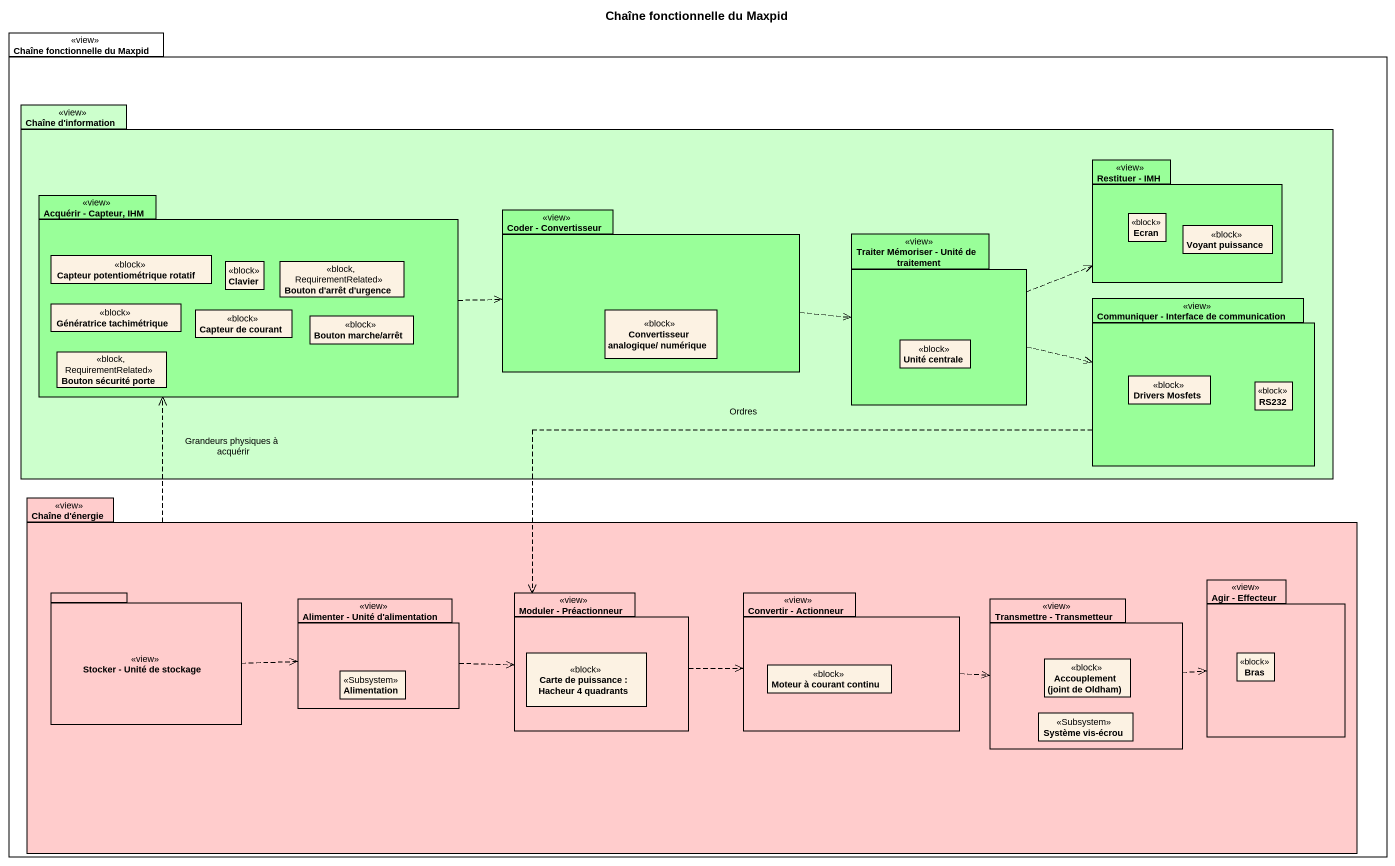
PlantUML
@startuml
title Chaîne fonctionnelle du Maxpid
hide circle
hide empty members
package "Chaîne fonctionnelle du Maxpid" as Chaîne_fonctionnelle_du <<view>> {
  package "Chaîne d'information" as Chaîne_d_information <<view>> #CCFFCC {
    package "Restituer - IMH" as Restituer_IMH <<view>> #99FF99 {
      class Ecran <<block>>
      class "Voyant puissance" as Voyant_puissance <<block>>
    }
    package "Acquérir - Capteur, IHM" as Acquérir_Capteur_IHM <<view>> #99FF99 {
      class "Capteur potentiométrique rotatif" as Capteur_potentiométrique <<block>>
      class Clavier <<block>>
      class "Bouton d'arrêt d'urgence" as Bouton_d_arrêt_d_urgence <<block, RequirementRelated>>
      class "Génératrice tachimétrique" as Génératrice_tachimétrique <<block>>
      class "Capteur de courant" as Capteur_de_courant <<block>>
      class "Bouton marche/arrêt" as Bouton_marche_arrêt <<block>>
      class "Bouton sécurité porte" as Bouton_sécurité_porte <<block, RequirementRelated>>
    }
    package "Coder - Convertisseur" as Coder_Convertisseur <<view>> #99FF99 {
      class "Convertisseur analogique/ numérique" as Convertisseur_analogique <<block>>
    }
    package "Traiter Mémoriser - Unité de traitement" as Traiter_Mémoriser_Unité_de <<view>> #99FF99 {
      class "Unité centrale" as Unité_centrale <<block>>
    }
    package "Communiquer - Interface de communication" as Communiquer_Interface_de <<view>> #99FF99 {
      class "Drivers Mosfets" as Drivers_Mosfets <<block>>
      class RS232 <<block>>
    }
  }
  package "Chaîne d'énergie" as Chaîne_d_énergie <<view>> #FFCCCC {
    package "Agir - Effecteur" as Agir_Effecteur <<view>> #FFCCCC {
      class Bras <<block>>
    }
    package "Stocker - Unité de stockage" as Stocker_Unité_de_stockage <<view>> #FFCCCC {
    }
    package "Alimenter - Unité d'alimentation" as Alimenter_Unité_d <<view>> #FFCCCC {
      class Alimentation <<Subsystem>>
    }
    package "Moduler - Préactionneur" as Moduler_Préactionneur <<view>> #FFCCCC {
      class "Carte de puissance : Hacheur 4 quadrants" as Carte_de_puissance_Hacheur <<block>>
    }
    package "Convertir - Actionneur" as Convertir_Actionneur <<view>> #FFCCCC {
      class "Moteur à courant continu" as Moteur_à_courant_continu <<block>>
    }
    package "Transmettre - Transmetteur" as Transmettre_Transmetteur <<view>> #FFCCCC {
      class "Accouplement (joint de Oldham)" as Accouplement_joint_de_Oldham <<block>>
      class "Système vis-écrou" as Système_vis_écrou <<Subsystem>>
    }
  }
}
Acquérir_Capteur_IHM .right.> Coder_Convertisseur
Coder_Convertisseur .right.> Traiter_Mémoriser_Unité_de
Traiter_Mémoriser_Unité_de .right.> Restituer_IMH
Traiter_Mémoriser_Unité_de .right.> Communiquer_Interface_de
Communiquer_Interface_de .left.> Moduler_Préactionneur : Ordres
Chaîne_d_énergie .up.> Acquérir_Capteur_IHM : Grandeurs physiques à acquérir
Stocker_Unité_de_stockage .right.> Alimenter_Unité_d
Alimenter_Unité_d .right.> Moduler_Préactionneur
Moduler_Préactionneur .right.> Convertir_Actionneur
Convertir_Actionneur .right.> Transmettre_Transmetteur
Transmettre_Transmetteur .right.> Agir_Effecteur
@enduml
